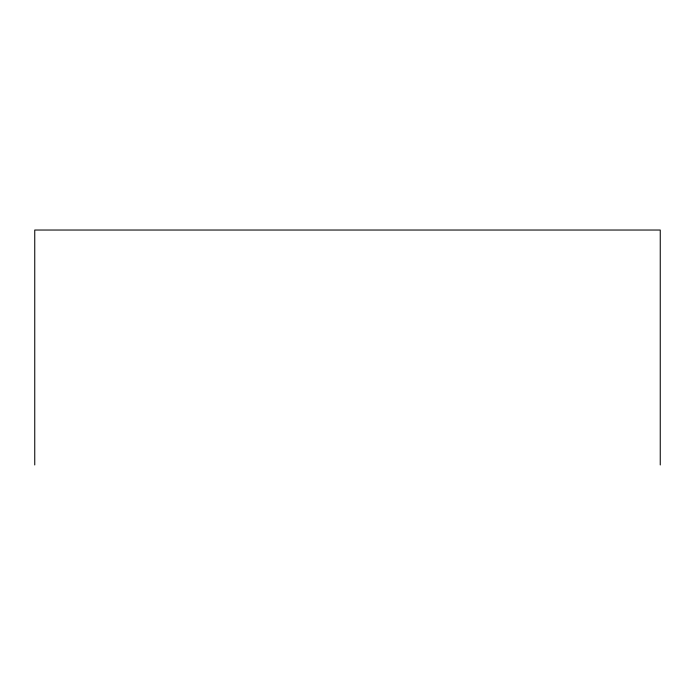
<?xml version="1.0" encoding="UTF-8"?>
<svg xmlns="http://www.w3.org/2000/svg" width="695" height="695" viewBox="0 0 695 695"><rect width="100%" height="100%" fill="white"/><g stroke="black" fill="none" stroke-linecap="round" stroke-linejoin="round"><path stroke-width="1.04" d="M660.25 464.964L660.25 230.036L34.75 230.036L34.75 464.964"/></g></svg>
